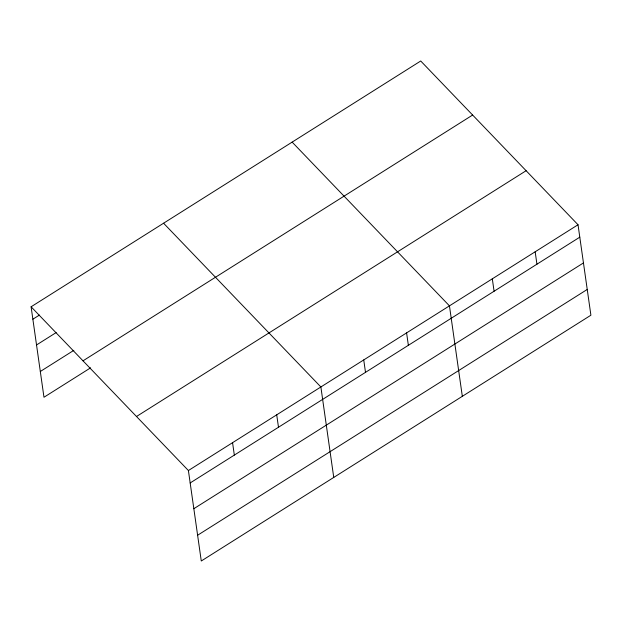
<?xml version="1.0" encoding="UTF-8"?>
<svg xmlns="http://www.w3.org/2000/svg" width="622" height="622" viewBox="0 0 622 622"><rect width="100%" height="100%" fill="white"/><g stroke="black" fill="none" stroke-linecap="round" stroke-linejoin="round"><path stroke-width="0.93" d="M31.1 306.786L420.721 61.003L578.025 224.752L590.9 315.214L201.279 560.997L188.404 470.535L31.1 306.786L43.975 397.248L90.587 367.843M32.865 319.203L39.411 315.082M36.535 344.961L56.159 332.576M40.306 371.497L73.839 350.341M83.014 360.822L472.627 115.039M136.498 416.499L526.111 170.716M188.404 470.535L578.025 224.752M190.176 482.952L579.79 237.169M193.839 508.703L583.459 262.927M197.617 535.239L587.238 289.455M292.146 142.111L449.449 305.861L462.325 396.323M163.57 223.22L320.874 386.97L333.75 477.432M535.169 251.786L536.934 264.21M492.313 278.827L494.078 291.244M406.594 332.894L408.359 345.311M363.738 359.936L365.503 372.353M276.72 414.827L278.485 427.244M232.566 442.677L234.331 455.094"/></g></svg>
